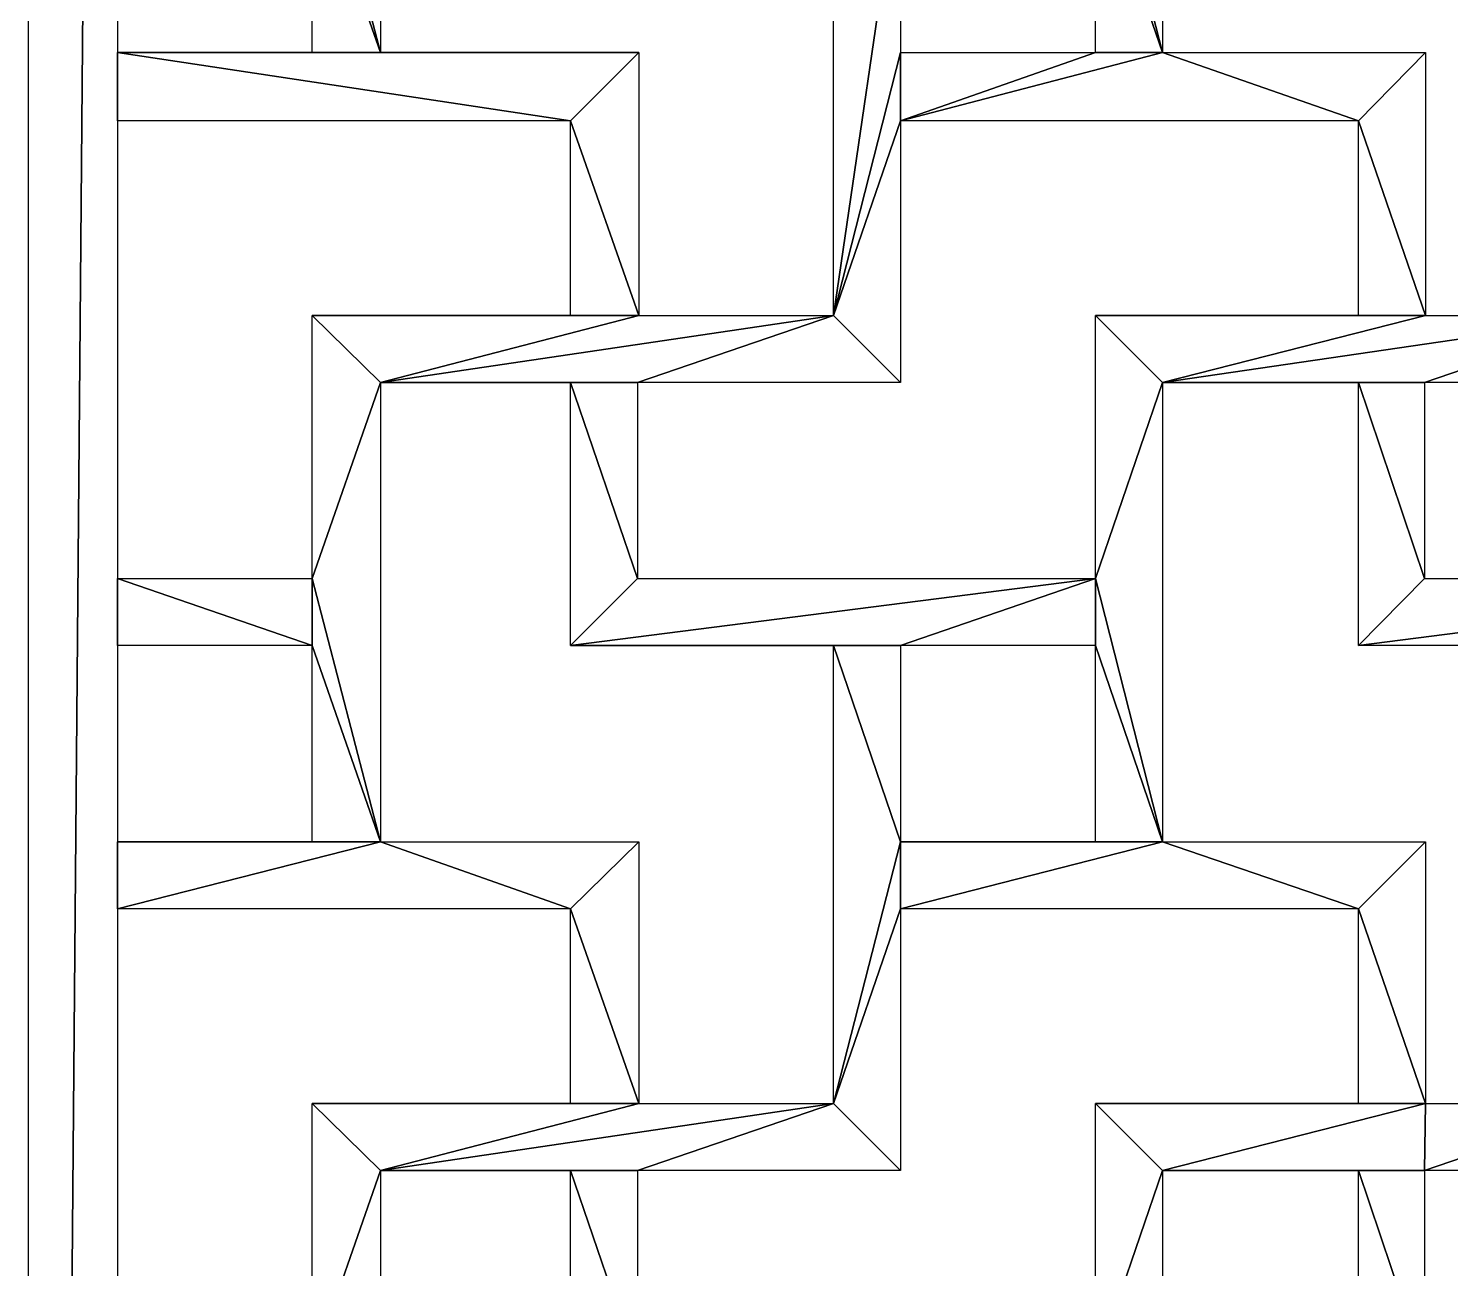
# Model space of a CAD drawing. Header units: centimetres. Extents: x -27.5 to -18.9, y -9.4 to 9.5.
# Drawn here: x -27.497 to -24.97, y -0.213 to 1.99 of the extents above; entities that cross this region are included whole.
import ezdxf

# ---------------------------------------------------------------- set-up
doc = ezdxf.new("R2010")
doc.units = ezdxf.units.CM
doc.header["$MEASUREMENT"] = 0
doc.layers.add('layer 1', color=7, linetype='Continuous')

msp = doc.modelspace()

# ---------------------------------------------------------------- linework, layer by layer
at = {"layer": 'layer 1', "color": 250}
for points in [[(-27.49687, 9.47963), (-27.49687, 9.47963), (-27.49687, -9.3973), (-27.49687, -9.3973), (-27.49687, -9.3973), (-27.49687, -9.3973), (-27.33892, 9.3217), (-27.33892, 9.3217), (-27.33892, 9.3217), (-27.33892, 9.3217), (-27.49687, 9.47963), (-27.49687, 9.47963)], [(-27.49687, 9.47963), (-27.49687, 9.47963), (-27.49687, -9.3973), (-27.49687, -9.3973), (-27.49687, -9.3973), (-27.49687, -9.3973), (-27.33892, 9.3217), (-27.33892, 9.3217), (-27.33892, 9.3217), (-27.33892, 9.3217), (-27.49687, 9.47963), (-27.49687, 9.47963)], [(-27.33892, 9.3217), (-27.33892, 9.3217), (-27.49687, -9.3973), (-27.49687, -9.3973), (-27.49687, -9.3973), (-27.49687, -9.3973), (-27.33892, -9.23937), (-27.33892, -9.23937), (-27.33892, -9.23937), (-27.33892, -9.23937), (-27.33892, 9.3217), (-27.33892, 9.3217)], [(-27.33892, 9.3217), (-27.33892, 9.3217), (-27.49687, -9.3973), (-27.49687, -9.3973), (-27.49687, -9.3973), (-27.49687, -9.3973), (-27.33892, -9.23937), (-27.33892, -9.23937), (-27.33892, -9.23937), (-27.33892, -9.23937), (-27.33892, 9.3217), (-27.33892, 9.3217)], [(-26.87142, 2.76042), (-26.87142, 2.76042), (-26.99262, 2.41215), (-26.99262, 2.41215), (-26.99262, 2.41215), (-26.99262, 2.41215), (-26.87142, 1.94704), (-26.87142, 1.94704), (-26.87142, 1.94704), (-26.87142, 1.94704), (-26.87142, 2.76042), (-26.87142, 2.76042)], [(-26.87142, 2.76042), (-26.87142, 2.76042), (-26.99262, 2.41215), (-26.99262, 2.41215), (-26.99262, 2.41215), (-26.99262, 2.41215), (-26.87142, 1.94704), (-26.87142, 1.94704), (-26.87142, 1.94704), (-26.87142, 1.94704), (-26.87142, 2.76042), (-26.87142, 2.76042)], [(-25.48201, 2.76042), (-25.48201, 2.76042), (-25.60105, 2.41215), (-25.60105, 2.41215), (-25.60105, 2.41215), (-25.60105, 2.41215), (-25.48201, 1.94704), (-25.48201, 1.94704), (-25.48201, 1.94704), (-25.48201, 1.94704), (-25.48201, 2.76042), (-25.48201, 2.76042)], [(-25.48201, 2.76042), (-25.48201, 2.76042), (-25.60105, 2.41215), (-25.60105, 2.41215), (-25.60105, 2.41215), (-25.60105, 2.41215), (-25.48201, 1.94704), (-25.48201, 1.94704), (-25.48201, 1.94704), (-25.48201, 1.94704), (-25.48201, 2.76042), (-25.48201, 2.76042)], [(-26.99262, 2.41215), (-26.99262, 2.41215), (-26.99262, 2.29315), (-26.99262, 2.29315), (-26.99262, 2.29315), (-26.99262, 2.29315), (-26.87142, 1.94704), (-26.87142, 1.94704), (-26.87142, 1.94704), (-26.87142, 1.94704), (-26.99262, 2.41215), (-26.99262, 2.41215)], [(-26.99262, 2.41215), (-26.99262, 2.41215), (-26.99262, 2.29315), (-26.99262, 2.29315), (-26.99262, 2.29315), (-26.99262, 2.29315), (-26.87142, 1.94704), (-26.87142, 1.94704), (-26.87142, 1.94704), (-26.87142, 1.94704), (-26.99262, 2.41215), (-26.99262, 2.41215)], [(-25.60105, 2.41215), (-25.60105, 2.41215), (-25.60105, 2.29315), (-25.60105, 2.29315), (-25.60105, 2.29315), (-25.60105, 2.29315), (-25.48201, 1.94704), (-25.48201, 1.94704), (-25.48201, 1.94704), (-25.48201, 1.94704), (-25.60105, 2.41215), (-25.60105, 2.41215)], [(-25.60105, 2.41215), (-25.60105, 2.41215), (-25.60105, 2.29315), (-25.60105, 2.29315), (-25.60105, 2.29315), (-25.60105, 2.29315), (-25.48201, 1.94704), (-25.48201, 1.94704), (-25.48201, 1.94704), (-25.48201, 1.94704), (-25.60105, 2.41215), (-25.60105, 2.41215)], [(-26.99262, 2.29315), (-26.99262, 2.29315), (-26.99262, 1.94704), (-26.99262, 1.94704), (-26.99262, 1.94704), (-26.99262, 1.94704), (-26.87142, 1.94704), (-26.87142, 1.94704), (-26.87142, 1.94704), (-26.87142, 1.94704), (-26.99262, 2.29315), (-26.99262, 2.29315)], [(-26.99262, 2.29315), (-26.99262, 2.29315), (-26.99262, 1.94704), (-26.99262, 1.94704), (-26.99262, 1.94704), (-26.99262, 1.94704), (-26.87142, 1.94704), (-26.87142, 1.94704), (-26.87142, 1.94704), (-26.87142, 1.94704), (-26.99262, 2.29315), (-26.99262, 2.29315)], [(-25.9473, 2.29315), (-25.9473, 2.29315), (-26.06635, 1.47974), (-26.06635, 1.47974), (-26.06635, 1.47974), (-26.06635, 1.47974), (-25.9473, 1.94704), (-25.9473, 1.94704), (-25.9473, 1.94704), (-25.9473, 1.94704), (-25.9473, 2.29315), (-25.9473, 2.29315)], [(-25.9473, 2.29315), (-25.9473, 2.29315), (-26.06635, 1.47974), (-26.06635, 1.47974), (-26.06635, 1.47974), (-26.06635, 1.47974), (-25.9473, 1.94704), (-25.9473, 1.94704), (-25.9473, 1.94704), (-25.9473, 1.94704), (-25.9473, 2.29315), (-25.9473, 2.29315)], [(-26.06635, 2.29315), (-26.06635, 2.29315), (-26.06635, 1.47974), (-26.06635, 1.47974), (-26.06635, 1.47974), (-26.06635, 1.47974), (-25.9473, 2.29315), (-25.9473, 2.29315), (-25.9473, 2.29315), (-25.9473, 2.29315), (-26.06635, 2.29315), (-26.06635, 2.29315)], [(-26.06635, 2.29315), (-26.06635, 2.29315), (-26.06635, 1.47974), (-26.06635, 1.47974), (-26.06635, 1.47974), (-26.06635, 1.47974), (-25.9473, 2.29315), (-25.9473, 2.29315), (-25.9473, 2.29315), (-25.9473, 2.29315), (-26.06635, 2.29315), (-26.06635, 2.29315)], [(-25.60105, 2.29315), (-25.60105, 2.29315), (-25.60105, 1.94704), (-25.60105, 1.94704), (-25.60105, 1.94704), (-25.60105, 1.94704), (-25.48201, 1.94704), (-25.48201, 1.94704), (-25.48201, 1.94704), (-25.48201, 1.94704), (-25.60105, 2.29315), (-25.60105, 2.29315)], [(-25.60105, 2.29315), (-25.60105, 2.29315), (-25.60105, 1.94704), (-25.60105, 1.94704), (-25.60105, 1.94704), (-25.60105, 1.94704), (-25.48201, 1.94704), (-25.48201, 1.94704), (-25.48201, 1.94704), (-25.48201, 1.94704), (-25.60105, 2.29315), (-25.60105, 2.29315)], [(-27.33892, 1.94704), (-27.33892, 1.94704), (-26.5338, 1.82589), (-26.5338, 1.82589), (-26.5338, 1.82589), (-26.5338, 1.82589), (-26.41264, 1.94704), (-26.41264, 1.94704), (-26.41264, 1.94704), (-26.41264, 1.94704), (-27.33892, 1.94704), (-27.33892, 1.94704)], [(-27.33892, 1.94704), (-27.33892, 1.94704), (-26.5338, 1.82589), (-26.5338, 1.82589), (-26.5338, 1.82589), (-26.5338, 1.82589), (-26.41264, 1.94704), (-26.41264, 1.94704), (-26.41264, 1.94704), (-26.41264, 1.94704), (-27.33892, 1.94704), (-27.33892, 1.94704)], [(-27.33892, 1.94704), (-27.33892, 1.94704), (-27.33892, 1.82589), (-27.33892, 1.82589), (-27.33892, 1.82589), (-27.33892, 1.82589), (-26.5338, 1.82589), (-26.5338, 1.82589), (-26.5338, 1.82589), (-26.5338, 1.82589), (-27.33892, 1.94704), (-27.33892, 1.94704)], [(-27.33892, 1.94704), (-27.33892, 1.94704), (-27.33892, 1.82589), (-27.33892, 1.82589), (-27.33892, 1.82589), (-27.33892, 1.82589), (-26.5338, 1.82589), (-26.5338, 1.82589), (-26.5338, 1.82589), (-26.5338, 1.82589), (-27.33892, 1.94704), (-27.33892, 1.94704)], [(-26.87142, 1.94704), (-26.87142, 1.94704), (-27.33892, 1.94704), (-27.33892, 1.94704), (-27.33892, 1.94704), (-27.33892, 1.94704), (-26.41264, 1.94704), (-26.41264, 1.94704), (-26.41264, 1.94704), (-26.41264, 1.94704), (-26.87142, 1.94704), (-26.87142, 1.94704)], [(-26.87142, 1.94704), (-26.87142, 1.94704), (-27.33892, 1.94704), (-27.33892, 1.94704), (-27.33892, 1.94704), (-27.33892, 1.94704), (-26.41264, 1.94704), (-26.41264, 1.94704), (-26.41264, 1.94704), (-26.41264, 1.94704), (-26.87142, 1.94704), (-26.87142, 1.94704)], [(-26.99262, 1.94704), (-26.99262, 1.94704), (-27.33892, 1.94704), (-27.33892, 1.94704), (-27.33892, 1.94704), (-27.33892, 1.94704), (-26.87142, 1.94704), (-26.87142, 1.94704), (-26.87142, 1.94704), (-26.87142, 1.94704), (-26.99262, 1.94704), (-26.99262, 1.94704)], [(-26.99262, 1.94704), (-26.99262, 1.94704), (-27.33892, 1.94704), (-27.33892, 1.94704), (-27.33892, 1.94704), (-27.33892, 1.94704), (-26.87142, 1.94704), (-26.87142, 1.94704), (-26.87142, 1.94704), (-26.87142, 1.94704), (-26.99262, 1.94704), (-26.99262, 1.94704)], [(-26.41264, 1.94704), (-26.41264, 1.94704), (-26.5338, 1.82589), (-26.5338, 1.82589), (-26.5338, 1.82589), (-26.5338, 1.82589), (-26.41264, 1.47974), (-26.41264, 1.47974), (-26.41264, 1.47974), (-26.41264, 1.47974), (-26.41264, 1.94704), (-26.41264, 1.94704)], [(-26.41264, 1.94704), (-26.41264, 1.94704), (-26.5338, 1.82589), (-26.5338, 1.82589), (-26.5338, 1.82589), (-26.5338, 1.82589), (-26.41264, 1.47974), (-26.41264, 1.47974), (-26.41264, 1.47974), (-26.41264, 1.47974), (-26.41264, 1.94704), (-26.41264, 1.94704)], [(-25.9473, 1.94704), (-25.9473, 1.94704), (-26.06635, 1.47974), (-26.06635, 1.47974), (-26.06635, 1.47974), (-26.06635, 1.47974), (-25.9473, 1.82589), (-25.9473, 1.82589), (-25.9473, 1.82589), (-25.9473, 1.82589), (-25.9473, 1.94704), (-25.9473, 1.94704)], [(-25.9473, 1.94704), (-25.9473, 1.94704), (-26.06635, 1.47974), (-26.06635, 1.47974), (-26.06635, 1.47974), (-26.06635, 1.47974), (-25.9473, 1.82589), (-25.9473, 1.82589), (-25.9473, 1.82589), (-25.9473, 1.82589), (-25.9473, 1.94704), (-25.9473, 1.94704)], [(-25.48201, 1.94704), (-25.48201, 1.94704), (-25.9473, 1.82589), (-25.9473, 1.82589), (-25.9473, 1.82589), (-25.9473, 1.82589), (-25.1336, 1.82589), (-25.1336, 1.82589), (-25.1336, 1.82589), (-25.1336, 1.82589), (-25.48201, 1.94704), (-25.48201, 1.94704)], [(-25.48201, 1.94704), (-25.48201, 1.94704), (-25.9473, 1.82589), (-25.9473, 1.82589), (-25.9473, 1.82589), (-25.9473, 1.82589), (-25.1336, 1.82589), (-25.1336, 1.82589), (-25.1336, 1.82589), (-25.1336, 1.82589), (-25.48201, 1.94704), (-25.48201, 1.94704)], [(-25.60105, 1.94704), (-25.60105, 1.94704), (-25.9473, 1.82589), (-25.9473, 1.82589), (-25.9473, 1.82589), (-25.9473, 1.82589), (-25.48201, 1.94704), (-25.48201, 1.94704), (-25.48201, 1.94704), (-25.48201, 1.94704), (-25.60105, 1.94704), (-25.60105, 1.94704)], [(-25.60105, 1.94704), (-25.60105, 1.94704), (-25.9473, 1.82589), (-25.9473, 1.82589), (-25.9473, 1.82589), (-25.9473, 1.82589), (-25.48201, 1.94704), (-25.48201, 1.94704), (-25.48201, 1.94704), (-25.48201, 1.94704), (-25.60105, 1.94704), (-25.60105, 1.94704)], [(-25.9473, 1.94704), (-25.9473, 1.94704), (-25.9473, 1.82589), (-25.9473, 1.82589), (-25.9473, 1.82589), (-25.9473, 1.82589), (-25.60105, 1.94704), (-25.60105, 1.94704), (-25.60105, 1.94704), (-25.60105, 1.94704), (-25.9473, 1.94704), (-25.9473, 1.94704)], [(-25.9473, 1.94704), (-25.9473, 1.94704), (-25.9473, 1.82589), (-25.9473, 1.82589), (-25.9473, 1.82589), (-25.9473, 1.82589), (-25.60105, 1.94704), (-25.60105, 1.94704), (-25.60105, 1.94704), (-25.60105, 1.94704), (-25.9473, 1.94704), (-25.9473, 1.94704)], [(-25.48201, 1.94704), (-25.48201, 1.94704), (-25.1336, 1.82589), (-25.1336, 1.82589), (-25.1336, 1.82589), (-25.1336, 1.82589), (-25.01455, 1.94704), (-25.01455, 1.94704), (-25.01455, 1.94704), (-25.01455, 1.94704), (-25.48201, 1.94704), (-25.48201, 1.94704)], [(-25.48201, 1.94704), (-25.48201, 1.94704), (-25.1336, 1.82589), (-25.1336, 1.82589), (-25.1336, 1.82589), (-25.1336, 1.82589), (-25.01455, 1.94704), (-25.01455, 1.94704), (-25.01455, 1.94704), (-25.01455, 1.94704), (-25.48201, 1.94704), (-25.48201, 1.94704)], [(-25.01455, 1.94704), (-25.01455, 1.94704), (-25.1336, 1.82589), (-25.1336, 1.82589), (-25.1336, 1.82589), (-25.1336, 1.82589), (-25.01455, 1.47974), (-25.01455, 1.47974), (-25.01455, 1.47974), (-25.01455, 1.47974), (-25.01455, 1.94704), (-25.01455, 1.94704)], [(-25.01455, 1.94704), (-25.01455, 1.94704), (-25.1336, 1.82589), (-25.1336, 1.82589), (-25.1336, 1.82589), (-25.1336, 1.82589), (-25.01455, 1.47974), (-25.01455, 1.47974), (-25.01455, 1.47974), (-25.01455, 1.47974), (-25.01455, 1.94704), (-25.01455, 1.94704)], [(-26.5338, 1.82589), (-26.5338, 1.82589), (-26.5338, 1.47974), (-26.5338, 1.47974), (-26.5338, 1.47974), (-26.5338, 1.47974), (-26.41264, 1.47974), (-26.41264, 1.47974), (-26.41264, 1.47974), (-26.41264, 1.47974), (-26.5338, 1.82589), (-26.5338, 1.82589)], [(-26.5338, 1.82589), (-26.5338, 1.82589), (-26.5338, 1.47974), (-26.5338, 1.47974), (-26.5338, 1.47974), (-26.5338, 1.47974), (-26.41264, 1.47974), (-26.41264, 1.47974), (-26.41264, 1.47974), (-26.41264, 1.47974), (-26.5338, 1.82589), (-26.5338, 1.82589)], [(-25.9473, 1.82589), (-25.9473, 1.82589), (-26.06635, 1.47974), (-26.06635, 1.47974), (-26.06635, 1.47974), (-26.06635, 1.47974), (-25.9473, 1.36079), (-25.9473, 1.36079), (-25.9473, 1.36079), (-25.9473, 1.36079), (-25.9473, 1.82589), (-25.9473, 1.82589)], [(-25.9473, 1.82589), (-25.9473, 1.82589), (-26.06635, 1.47974), (-26.06635, 1.47974), (-26.06635, 1.47974), (-26.06635, 1.47974), (-25.9473, 1.36079), (-25.9473, 1.36079), (-25.9473, 1.36079), (-25.9473, 1.36079), (-25.9473, 1.82589), (-25.9473, 1.82589)], [(-25.1336, 1.82589), (-25.1336, 1.82589), (-25.1336, 1.47974), (-25.1336, 1.47974), (-25.1336, 1.47974), (-25.1336, 1.47974), (-25.01455, 1.47974), (-25.01455, 1.47974), (-25.01455, 1.47974), (-25.01455, 1.47974), (-25.1336, 1.82589), (-25.1336, 1.82589)], [(-25.1336, 1.82589), (-25.1336, 1.82589), (-25.1336, 1.47974), (-25.1336, 1.47974), (-25.1336, 1.47974), (-25.1336, 1.47974), (-25.01455, 1.47974), (-25.01455, 1.47974), (-25.01455, 1.47974), (-25.01455, 1.47974), (-25.1336, 1.82589), (-25.1336, 1.82589)], [(-26.99262, 1.47974), (-26.99262, 1.47974), (-26.87142, 1.36079), (-26.87142, 1.36079), (-26.87142, 1.36079), (-26.87142, 1.36079), (-26.41264, 1.47974), (-26.41264, 1.47974), (-26.41264, 1.47974), (-26.41264, 1.47974), (-26.99262, 1.47974), (-26.99262, 1.47974)], [(-26.99262, 1.47974), (-26.99262, 1.47974), (-26.87142, 1.36079), (-26.87142, 1.36079), (-26.87142, 1.36079), (-26.87142, 1.36079), (-26.41264, 1.47974), (-26.41264, 1.47974), (-26.41264, 1.47974), (-26.41264, 1.47974), (-26.99262, 1.47974), (-26.99262, 1.47974)], [(-26.99262, 1.47974), (-26.99262, 1.47974), (-26.99262, 1.01248), (-26.99262, 1.01248), (-26.99262, 1.01248), (-26.99262, 1.01248), (-26.87142, 1.36079), (-26.87142, 1.36079), (-26.87142, 1.36079), (-26.87142, 1.36079), (-26.99262, 1.47974), (-26.99262, 1.47974)], [(-26.99262, 1.47974), (-26.99262, 1.47974), (-26.99262, 1.01248), (-26.99262, 1.01248), (-26.99262, 1.01248), (-26.99262, 1.01248), (-26.87142, 1.36079), (-26.87142, 1.36079), (-26.87142, 1.36079), (-26.87142, 1.36079), (-26.99262, 1.47974), (-26.99262, 1.47974)], [(-26.41264, 1.47974), (-26.41264, 1.47974), (-26.5338, 1.47974), (-26.5338, 1.47974), (-26.5338, 1.47974), (-26.5338, 1.47974), (-26.99262, 1.47974), (-26.99262, 1.47974), (-26.99262, 1.47974), (-26.99262, 1.47974), (-26.41264, 1.47974), (-26.41264, 1.47974)], [(-26.41264, 1.47974), (-26.41264, 1.47974), (-26.5338, 1.47974), (-26.5338, 1.47974), (-26.5338, 1.47974), (-26.5338, 1.47974), (-26.99262, 1.47974), (-26.99262, 1.47974), (-26.99262, 1.47974), (-26.99262, 1.47974), (-26.41264, 1.47974), (-26.41264, 1.47974)], [(-26.06635, 1.47974), (-26.06635, 1.47974), (-26.87142, 1.36079), (-26.87142, 1.36079), (-26.87142, 1.36079), (-26.87142, 1.36079), (-26.4148, 1.36079), (-26.4148, 1.36079), (-26.4148, 1.36079), (-26.4148, 1.36079), (-26.06635, 1.47974), (-26.06635, 1.47974)], [(-26.06635, 1.47974), (-26.06635, 1.47974), (-26.87142, 1.36079), (-26.87142, 1.36079), (-26.87142, 1.36079), (-26.87142, 1.36079), (-26.4148, 1.36079), (-26.4148, 1.36079), (-26.4148, 1.36079), (-26.4148, 1.36079), (-26.06635, 1.47974), (-26.06635, 1.47974)], [(-26.41264, 1.47974), (-26.41264, 1.47974), (-26.87142, 1.36079), (-26.87142, 1.36079), (-26.87142, 1.36079), (-26.87142, 1.36079), (-26.06635, 1.47974), (-26.06635, 1.47974), (-26.06635, 1.47974), (-26.06635, 1.47974), (-26.41264, 1.47974), (-26.41264, 1.47974)], [(-26.41264, 1.47974), (-26.41264, 1.47974), (-26.87142, 1.36079), (-26.87142, 1.36079), (-26.87142, 1.36079), (-26.87142, 1.36079), (-26.06635, 1.47974), (-26.06635, 1.47974), (-26.06635, 1.47974), (-26.06635, 1.47974), (-26.41264, 1.47974), (-26.41264, 1.47974)], [(-26.06635, 1.47974), (-26.06635, 1.47974), (-26.4148, 1.36079), (-26.4148, 1.36079), (-26.4148, 1.36079), (-26.4148, 1.36079), (-25.9473, 1.36079), (-25.9473, 1.36079), (-25.9473, 1.36079), (-25.9473, 1.36079), (-26.06635, 1.47974), (-26.06635, 1.47974)], [(-26.06635, 1.47974), (-26.06635, 1.47974), (-26.4148, 1.36079), (-26.4148, 1.36079), (-26.4148, 1.36079), (-26.4148, 1.36079), (-25.9473, 1.36079), (-25.9473, 1.36079), (-25.9473, 1.36079), (-25.9473, 1.36079), (-26.06635, 1.47974), (-26.06635, 1.47974)], [(-25.60105, 1.47974), (-25.60105, 1.47974), (-25.48201, 1.36079), (-25.48201, 1.36079), (-25.48201, 1.36079), (-25.48201, 1.36079), (-25.01455, 1.47974), (-25.01455, 1.47974), (-25.01455, 1.47974), (-25.01455, 1.47974), (-25.60105, 1.47974), (-25.60105, 1.47974)], [(-25.60105, 1.47974), (-25.60105, 1.47974), (-25.48201, 1.36079), (-25.48201, 1.36079), (-25.48201, 1.36079), (-25.48201, 1.36079), (-25.01455, 1.47974), (-25.01455, 1.47974), (-25.01455, 1.47974), (-25.01455, 1.47974), (-25.60105, 1.47974), (-25.60105, 1.47974)], [(-25.60105, 1.47974), (-25.60105, 1.47974), (-25.60105, 1.01248), (-25.60105, 1.01248), (-25.60105, 1.01248), (-25.60105, 1.01248), (-25.48201, 1.36079), (-25.48201, 1.36079), (-25.48201, 1.36079), (-25.48201, 1.36079), (-25.60105, 1.47974), (-25.60105, 1.47974)], [(-25.60105, 1.47974), (-25.60105, 1.47974), (-25.60105, 1.01248), (-25.60105, 1.01248), (-25.60105, 1.01248), (-25.60105, 1.01248), (-25.48201, 1.36079), (-25.48201, 1.36079), (-25.48201, 1.36079), (-25.48201, 1.36079), (-25.60105, 1.47974), (-25.60105, 1.47974)], [(-25.1336, 1.47974), (-25.1336, 1.47974), (-25.60105, 1.47974), (-25.60105, 1.47974), (-25.60105, 1.47974), (-25.60105, 1.47974), (-25.01455, 1.47974), (-25.01455, 1.47974), (-25.01455, 1.47974), (-25.01455, 1.47974), (-25.1336, 1.47974), (-25.1336, 1.47974)], [(-25.1336, 1.47974), (-25.1336, 1.47974), (-25.60105, 1.47974), (-25.60105, 1.47974), (-25.60105, 1.47974), (-25.60105, 1.47974), (-25.01455, 1.47974), (-25.01455, 1.47974), (-25.01455, 1.47974), (-25.01455, 1.47974), (-25.1336, 1.47974), (-25.1336, 1.47974)], [(-24.6683, 1.47974), (-24.6683, 1.47974), (-25.48201, 1.36079), (-25.48201, 1.36079), (-25.48201, 1.36079), (-25.48201, 1.36079), (-25.01671, 1.36079), (-25.01671, 1.36079), (-25.01671, 1.36079), (-25.01671, 1.36079), (-24.6683, 1.47974), (-24.6683, 1.47974)], [(-24.6683, 1.47974), (-24.6683, 1.47974), (-25.48201, 1.36079), (-25.48201, 1.36079), (-25.48201, 1.36079), (-25.48201, 1.36079), (-25.01671, 1.36079), (-25.01671, 1.36079), (-25.01671, 1.36079), (-25.01671, 1.36079), (-24.6683, 1.47974), (-24.6683, 1.47974)], [(-25.48201, 1.36079), (-25.48201, 1.36079), (-24.6683, 1.47974), (-24.6683, 1.47974), (-24.6683, 1.47974), (-24.6683, 1.47974), (-25.01455, 1.47974), (-25.01455, 1.47974), (-25.01455, 1.47974), (-25.01455, 1.47974), (-25.48201, 1.36079), (-25.48201, 1.36079)], [(-25.48201, 1.36079), (-25.48201, 1.36079), (-24.6683, 1.47974), (-24.6683, 1.47974), (-24.6683, 1.47974), (-24.6683, 1.47974), (-25.01455, 1.47974), (-25.01455, 1.47974), (-25.01455, 1.47974), (-25.01455, 1.47974), (-25.48201, 1.36079), (-25.48201, 1.36079)], [(-24.6683, 1.47974), (-24.6683, 1.47974), (-25.01671, 1.36079), (-25.01671, 1.36079), (-25.01671, 1.36079), (-25.01671, 1.36079), (-24.54926, 1.36079), (-24.54926, 1.36079), (-24.54926, 1.36079), (-24.54926, 1.36079), (-24.6683, 1.47974), (-24.6683, 1.47974)], [(-24.6683, 1.47974), (-24.6683, 1.47974), (-25.01671, 1.36079), (-25.01671, 1.36079), (-25.01671, 1.36079), (-25.01671, 1.36079), (-24.54926, 1.36079), (-24.54926, 1.36079), (-24.54926, 1.36079), (-24.54926, 1.36079), (-24.6683, 1.47974), (-24.6683, 1.47974)], [(-26.87142, 1.36079), (-26.87142, 1.36079), (-26.99262, 1.01248), (-26.99262, 1.01248), (-26.99262, 1.01248), (-26.99262, 1.01248), (-26.87142, 0.54522), (-26.87142, 0.54522), (-26.87142, 0.54522), (-26.87142, 0.54522), (-26.87142, 1.36079), (-26.87142, 1.36079)], [(-26.87142, 1.36079), (-26.87142, 1.36079), (-26.99262, 1.01248), (-26.99262, 1.01248), (-26.99262, 1.01248), (-26.99262, 1.01248), (-26.87142, 0.54522), (-26.87142, 0.54522), (-26.87142, 0.54522), (-26.87142, 0.54522), (-26.87142, 1.36079), (-26.87142, 1.36079)], [(-26.4148, 1.36079), (-26.4148, 1.36079), (-26.87142, 1.36079), (-26.87142, 1.36079), (-26.87142, 1.36079), (-26.87142, 1.36079), (-26.5338, 1.36079), (-26.5338, 1.36079), (-26.5338, 1.36079), (-26.5338, 1.36079), (-26.4148, 1.36079), (-26.4148, 1.36079)], [(-26.4148, 1.36079), (-26.4148, 1.36079), (-26.87142, 1.36079), (-26.87142, 1.36079), (-26.87142, 1.36079), (-26.87142, 1.36079), (-26.5338, 1.36079), (-26.5338, 1.36079), (-26.5338, 1.36079), (-26.5338, 1.36079), (-26.4148, 1.36079), (-26.4148, 1.36079)], [(-26.5338, 1.36079), (-26.5338, 1.36079), (-26.5338, 0.89353), (-26.5338, 0.89353), (-26.5338, 0.89353), (-26.5338, 0.89353), (-26.4148, 1.01248), (-26.4148, 1.01248), (-26.4148, 1.01248), (-26.4148, 1.01248), (-26.5338, 1.36079), (-26.5338, 1.36079)], [(-26.5338, 1.36079), (-26.5338, 1.36079), (-26.5338, 0.89353), (-26.5338, 0.89353), (-26.5338, 0.89353), (-26.5338, 0.89353), (-26.4148, 1.01248), (-26.4148, 1.01248), (-26.4148, 1.01248), (-26.4148, 1.01248), (-26.5338, 1.36079), (-26.5338, 1.36079)], [(-26.4148, 1.36079), (-26.4148, 1.36079), (-26.5338, 1.36079), (-26.5338, 1.36079), (-26.5338, 1.36079), (-26.5338, 1.36079), (-26.4148, 1.01248), (-26.4148, 1.01248), (-26.4148, 1.01248), (-26.4148, 1.01248), (-26.4148, 1.36079), (-26.4148, 1.36079)], [(-26.4148, 1.36079), (-26.4148, 1.36079), (-26.5338, 1.36079), (-26.5338, 1.36079), (-26.5338, 1.36079), (-26.5338, 1.36079), (-26.4148, 1.01248), (-26.4148, 1.01248), (-26.4148, 1.01248), (-26.4148, 1.01248), (-26.4148, 1.36079), (-26.4148, 1.36079)], [(-25.48201, 1.36079), (-25.48201, 1.36079), (-25.60105, 1.01248), (-25.60105, 1.01248), (-25.60105, 1.01248), (-25.60105, 1.01248), (-25.48201, 0.54522), (-25.48201, 0.54522), (-25.48201, 0.54522), (-25.48201, 0.54522), (-25.48201, 1.36079), (-25.48201, 1.36079)], [(-25.48201, 1.36079), (-25.48201, 1.36079), (-25.60105, 1.01248), (-25.60105, 1.01248), (-25.60105, 1.01248), (-25.60105, 1.01248), (-25.48201, 0.54522), (-25.48201, 0.54522), (-25.48201, 0.54522), (-25.48201, 0.54522), (-25.48201, 1.36079), (-25.48201, 1.36079)], [(-25.01671, 1.36079), (-25.01671, 1.36079), (-25.48201, 1.36079), (-25.48201, 1.36079), (-25.48201, 1.36079), (-25.48201, 1.36079), (-25.1336, 1.36079), (-25.1336, 1.36079), (-25.1336, 1.36079), (-25.1336, 1.36079), (-25.01671, 1.36079), (-25.01671, 1.36079)], [(-25.01671, 1.36079), (-25.01671, 1.36079), (-25.48201, 1.36079), (-25.48201, 1.36079), (-25.48201, 1.36079), (-25.48201, 1.36079), (-25.1336, 1.36079), (-25.1336, 1.36079), (-25.1336, 1.36079), (-25.1336, 1.36079), (-25.01671, 1.36079), (-25.01671, 1.36079)], [(-25.1336, 1.36079), (-25.1336, 1.36079), (-25.1336, 0.89353), (-25.1336, 0.89353), (-25.1336, 0.89353), (-25.1336, 0.89353), (-25.01671, 1.01248), (-25.01671, 1.01248), (-25.01671, 1.01248), (-25.01671, 1.01248), (-25.1336, 1.36079), (-25.1336, 1.36079)], [(-25.1336, 1.36079), (-25.1336, 1.36079), (-25.1336, 0.89353), (-25.1336, 0.89353), (-25.1336, 0.89353), (-25.1336, 0.89353), (-25.01671, 1.01248), (-25.01671, 1.01248), (-25.01671, 1.01248), (-25.01671, 1.01248), (-25.1336, 1.36079), (-25.1336, 1.36079)], [(-25.01671, 1.36079), (-25.01671, 1.36079), (-25.1336, 1.36079), (-25.1336, 1.36079), (-25.1336, 1.36079), (-25.1336, 1.36079), (-25.01671, 1.01248), (-25.01671, 1.01248), (-25.01671, 1.01248), (-25.01671, 1.01248), (-25.01671, 1.36079), (-25.01671, 1.36079)], [(-25.01671, 1.36079), (-25.01671, 1.36079), (-25.1336, 1.36079), (-25.1336, 1.36079), (-25.1336, 1.36079), (-25.1336, 1.36079), (-25.01671, 1.01248), (-25.01671, 1.01248), (-25.01671, 1.01248), (-25.01671, 1.01248), (-25.01671, 1.36079), (-25.01671, 1.36079)], [(-27.33892, 1.01248), (-27.33892, 1.01248), (-27.33892, 0.89353), (-27.33892, 0.89353), (-27.33892, 0.89353), (-27.33892, 0.89353), (-26.99262, 0.89353), (-26.99262, 0.89353), (-26.99262, 0.89353), (-26.99262, 0.89353), (-27.33892, 1.01248), (-27.33892, 1.01248)], [(-27.33892, 1.01248), (-27.33892, 1.01248), (-27.33892, 0.89353), (-27.33892, 0.89353), (-27.33892, 0.89353), (-27.33892, 0.89353), (-26.99262, 0.89353), (-26.99262, 0.89353), (-26.99262, 0.89353), (-26.99262, 0.89353), (-27.33892, 1.01248), (-27.33892, 1.01248)], [(-26.99262, 1.01248), (-26.99262, 1.01248), (-27.33892, 1.01248), (-27.33892, 1.01248), (-27.33892, 1.01248), (-27.33892, 1.01248), (-26.99262, 0.89353), (-26.99262, 0.89353), (-26.99262, 0.89353), (-26.99262, 0.89353), (-26.99262, 1.01248), (-26.99262, 1.01248)], [(-26.99262, 1.01248), (-26.99262, 1.01248), (-27.33892, 1.01248), (-27.33892, 1.01248), (-27.33892, 1.01248), (-27.33892, 1.01248), (-26.99262, 0.89353), (-26.99262, 0.89353), (-26.99262, 0.89353), (-26.99262, 0.89353), (-26.99262, 1.01248), (-26.99262, 1.01248)], [(-26.99262, 1.01248), (-26.99262, 1.01248), (-26.99262, 0.89353), (-26.99262, 0.89353), (-26.99262, 0.89353), (-26.99262, 0.89353), (-26.87142, 0.54522), (-26.87142, 0.54522), (-26.87142, 0.54522), (-26.87142, 0.54522), (-26.99262, 1.01248), (-26.99262, 1.01248)], [(-26.99262, 1.01248), (-26.99262, 1.01248), (-26.99262, 0.89353), (-26.99262, 0.89353), (-26.99262, 0.89353), (-26.99262, 0.89353), (-26.87142, 0.54522), (-26.87142, 0.54522), (-26.87142, 0.54522), (-26.87142, 0.54522), (-26.99262, 1.01248), (-26.99262, 1.01248)], [(-25.60105, 1.01248), (-25.60105, 1.01248), (-26.5338, 0.89353), (-26.5338, 0.89353), (-26.5338, 0.89353), (-26.5338, 0.89353), (-25.9473, 0.89353), (-25.9473, 0.89353), (-25.9473, 0.89353), (-25.9473, 0.89353), (-25.60105, 1.01248), (-25.60105, 1.01248)], [(-25.60105, 1.01248), (-25.60105, 1.01248), (-26.5338, 0.89353), (-26.5338, 0.89353), (-26.5338, 0.89353), (-26.5338, 0.89353), (-25.9473, 0.89353), (-25.9473, 0.89353), (-25.9473, 0.89353), (-25.9473, 0.89353), (-25.60105, 1.01248), (-25.60105, 1.01248)], [(-26.4148, 1.01248), (-26.4148, 1.01248), (-26.5338, 0.89353), (-26.5338, 0.89353), (-26.5338, 0.89353), (-26.5338, 0.89353), (-25.60105, 1.01248), (-25.60105, 1.01248), (-25.60105, 1.01248), (-25.60105, 1.01248), (-26.4148, 1.01248), (-26.4148, 1.01248)], [(-26.4148, 1.01248), (-26.4148, 1.01248), (-26.5338, 0.89353), (-26.5338, 0.89353), (-26.5338, 0.89353), (-26.5338, 0.89353), (-25.60105, 1.01248), (-25.60105, 1.01248), (-25.60105, 1.01248), (-25.60105, 1.01248), (-26.4148, 1.01248), (-26.4148, 1.01248)], [(-25.60105, 1.01248), (-25.60105, 1.01248), (-25.9473, 0.89353), (-25.9473, 0.89353), (-25.9473, 0.89353), (-25.9473, 0.89353), (-25.60105, 0.89353), (-25.60105, 0.89353), (-25.60105, 0.89353), (-25.60105, 0.89353), (-25.60105, 1.01248), (-25.60105, 1.01248)], [(-25.60105, 1.01248), (-25.60105, 1.01248), (-25.9473, 0.89353), (-25.9473, 0.89353), (-25.9473, 0.89353), (-25.9473, 0.89353), (-25.60105, 0.89353), (-25.60105, 0.89353), (-25.60105, 0.89353), (-25.60105, 0.89353), (-25.60105, 1.01248), (-25.60105, 1.01248)], [(-25.60105, 1.01248), (-25.60105, 1.01248), (-25.60105, 0.89353), (-25.60105, 0.89353), (-25.60105, 0.89353), (-25.60105, 0.89353), (-25.48201, 0.54522), (-25.48201, 0.54522), (-25.48201, 0.54522), (-25.48201, 0.54522), (-25.60105, 1.01248), (-25.60105, 1.01248)], [(-25.60105, 1.01248), (-25.60105, 1.01248), (-25.60105, 0.89353), (-25.60105, 0.89353), (-25.60105, 0.89353), (-25.60105, 0.89353), (-25.48201, 0.54522), (-25.48201, 0.54522), (-25.48201, 0.54522), (-25.48201, 0.54522), (-25.60105, 1.01248), (-25.60105, 1.01248)], [(-24.20296, 1.01248), (-24.20296, 1.01248), (-25.1336, 0.89353), (-25.1336, 0.89353), (-25.1336, 0.89353), (-25.1336, 0.89353), (-24.6683, 0.89353), (-24.6683, 0.89353), (-24.6683, 0.89353), (-24.6683, 0.89353), (-24.20296, 1.01248), (-24.20296, 1.01248)], [(-24.20296, 1.01248), (-24.20296, 1.01248), (-25.1336, 0.89353), (-25.1336, 0.89353), (-25.1336, 0.89353), (-25.1336, 0.89353), (-24.6683, 0.89353), (-24.6683, 0.89353), (-24.6683, 0.89353), (-24.6683, 0.89353), (-24.20296, 1.01248), (-24.20296, 1.01248)], [(-25.01671, 1.01248), (-25.01671, 1.01248), (-25.1336, 0.89353), (-25.1336, 0.89353), (-25.1336, 0.89353), (-25.1336, 0.89353), (-24.20296, 1.01248), (-24.20296, 1.01248), (-24.20296, 1.01248), (-24.20296, 1.01248), (-25.01671, 1.01248), (-25.01671, 1.01248)], [(-25.01671, 1.01248), (-25.01671, 1.01248), (-25.1336, 0.89353), (-25.1336, 0.89353), (-25.1336, 0.89353), (-25.1336, 0.89353), (-24.20296, 1.01248), (-24.20296, 1.01248), (-24.20296, 1.01248), (-24.20296, 1.01248), (-25.01671, 1.01248), (-25.01671, 1.01248)], [(-26.99262, 0.89353), (-26.99262, 0.89353), (-26.99262, 0.54522), (-26.99262, 0.54522), (-26.99262, 0.54522), (-26.99262, 0.54522), (-26.87142, 0.54522), (-26.87142, 0.54522), (-26.87142, 0.54522), (-26.87142, 0.54522), (-26.99262, 0.89353), (-26.99262, 0.89353)], [(-26.99262, 0.89353), (-26.99262, 0.89353), (-26.99262, 0.54522), (-26.99262, 0.54522), (-26.99262, 0.54522), (-26.99262, 0.54522), (-26.87142, 0.54522), (-26.87142, 0.54522), (-26.87142, 0.54522), (-26.87142, 0.54522), (-26.99262, 0.89353), (-26.99262, 0.89353)], [(-25.9473, 0.89353), (-25.9473, 0.89353), (-26.5338, 0.89353), (-26.5338, 0.89353), (-26.5338, 0.89353), (-26.5338, 0.89353), (-26.06635, 0.89353), (-26.06635, 0.89353), (-26.06635, 0.89353), (-26.06635, 0.89353), (-25.9473, 0.89353), (-25.9473, 0.89353)], [(-25.9473, 0.89353), (-25.9473, 0.89353), (-26.5338, 0.89353), (-26.5338, 0.89353), (-26.5338, 0.89353), (-26.5338, 0.89353), (-26.06635, 0.89353), (-26.06635, 0.89353), (-26.06635, 0.89353), (-26.06635, 0.89353), (-25.9473, 0.89353), (-25.9473, 0.89353)], [(-26.06635, 0.89353), (-26.06635, 0.89353), (-26.06635, 0.08012), (-26.06635, 0.08012), (-26.06635, 0.08012), (-26.06635, 0.08012), (-25.9473, 0.54522), (-25.9473, 0.54522), (-25.9473, 0.54522), (-25.9473, 0.54522), (-26.06635, 0.89353), (-26.06635, 0.89353)], [(-26.06635, 0.89353), (-26.06635, 0.89353), (-26.06635, 0.08012), (-26.06635, 0.08012), (-26.06635, 0.08012), (-26.06635, 0.08012), (-25.9473, 0.54522), (-25.9473, 0.54522), (-25.9473, 0.54522), (-25.9473, 0.54522), (-26.06635, 0.89353), (-26.06635, 0.89353)], [(-25.9473, 0.89353), (-25.9473, 0.89353), (-26.06635, 0.89353), (-26.06635, 0.89353), (-26.06635, 0.89353), (-26.06635, 0.89353), (-25.9473, 0.54522), (-25.9473, 0.54522), (-25.9473, 0.54522), (-25.9473, 0.54522), (-25.9473, 0.89353), (-25.9473, 0.89353)], [(-25.9473, 0.89353), (-25.9473, 0.89353), (-26.06635, 0.89353), (-26.06635, 0.89353), (-26.06635, 0.89353), (-26.06635, 0.89353), (-25.9473, 0.54522), (-25.9473, 0.54522), (-25.9473, 0.54522), (-25.9473, 0.54522), (-25.9473, 0.89353), (-25.9473, 0.89353)], [(-25.60105, 0.89353), (-25.60105, 0.89353), (-25.60105, 0.54522), (-25.60105, 0.54522), (-25.60105, 0.54522), (-25.60105, 0.54522), (-25.48201, 0.54522), (-25.48201, 0.54522), (-25.48201, 0.54522), (-25.48201, 0.54522), (-25.60105, 0.89353), (-25.60105, 0.89353)], [(-25.60105, 0.89353), (-25.60105, 0.89353), (-25.60105, 0.54522), (-25.60105, 0.54522), (-25.60105, 0.54522), (-25.60105, 0.54522), (-25.48201, 0.54522), (-25.48201, 0.54522), (-25.48201, 0.54522), (-25.48201, 0.54522), (-25.60105, 0.89353), (-25.60105, 0.89353)], [(-26.87142, 0.54522), (-26.87142, 0.54522), (-27.33892, 0.42623), (-27.33892, 0.42623), (-27.33892, 0.42623), (-27.33892, 0.42623), (-26.5338, 0.42623), (-26.5338, 0.42623), (-26.5338, 0.42623), (-26.5338, 0.42623), (-26.87142, 0.54522), (-26.87142, 0.54522)], [(-26.87142, 0.54522), (-26.87142, 0.54522), (-27.33892, 0.42623), (-27.33892, 0.42623), (-27.33892, 0.42623), (-27.33892, 0.42623), (-26.5338, 0.42623), (-26.5338, 0.42623), (-26.5338, 0.42623), (-26.5338, 0.42623), (-26.87142, 0.54522), (-26.87142, 0.54522)], [(-27.33892, 0.54522), (-27.33892, 0.54522), (-27.33892, 0.42623), (-27.33892, 0.42623), (-27.33892, 0.42623), (-27.33892, 0.42623), (-26.87142, 0.54522), (-26.87142, 0.54522), (-26.87142, 0.54522), (-26.87142, 0.54522), (-27.33892, 0.54522), (-27.33892, 0.54522)], [(-27.33892, 0.54522), (-27.33892, 0.54522), (-27.33892, 0.42623), (-27.33892, 0.42623), (-27.33892, 0.42623), (-27.33892, 0.42623), (-26.87142, 0.54522), (-26.87142, 0.54522), (-26.87142, 0.54522), (-26.87142, 0.54522), (-27.33892, 0.54522), (-27.33892, 0.54522)], [(-26.99262, 0.54522), (-26.99262, 0.54522), (-27.33892, 0.54522), (-27.33892, 0.54522), (-27.33892, 0.54522), (-27.33892, 0.54522), (-26.87142, 0.54522), (-26.87142, 0.54522), (-26.87142, 0.54522), (-26.87142, 0.54522), (-26.99262, 0.54522), (-26.99262, 0.54522)], [(-26.99262, 0.54522), (-26.99262, 0.54522), (-27.33892, 0.54522), (-27.33892, 0.54522), (-27.33892, 0.54522), (-27.33892, 0.54522), (-26.87142, 0.54522), (-26.87142, 0.54522), (-26.87142, 0.54522), (-26.87142, 0.54522), (-26.99262, 0.54522), (-26.99262, 0.54522)], [(-26.87142, 0.54522), (-26.87142, 0.54522), (-26.5338, 0.42623), (-26.5338, 0.42623), (-26.5338, 0.42623), (-26.5338, 0.42623), (-26.41264, 0.54522), (-26.41264, 0.54522), (-26.41264, 0.54522), (-26.41264, 0.54522), (-26.87142, 0.54522), (-26.87142, 0.54522)], [(-26.87142, 0.54522), (-26.87142, 0.54522), (-26.5338, 0.42623), (-26.5338, 0.42623), (-26.5338, 0.42623), (-26.5338, 0.42623), (-26.41264, 0.54522), (-26.41264, 0.54522), (-26.41264, 0.54522), (-26.41264, 0.54522), (-26.87142, 0.54522), (-26.87142, 0.54522)], [(-26.41264, 0.54522), (-26.41264, 0.54522), (-26.5338, 0.42623), (-26.5338, 0.42623), (-26.5338, 0.42623), (-26.5338, 0.42623), (-26.41264, 0.08012), (-26.41264, 0.08012), (-26.41264, 0.08012), (-26.41264, 0.08012), (-26.41264, 0.54522), (-26.41264, 0.54522)], [(-26.41264, 0.54522), (-26.41264, 0.54522), (-26.5338, 0.42623), (-26.5338, 0.42623), (-26.5338, 0.42623), (-26.5338, 0.42623), (-26.41264, 0.08012), (-26.41264, 0.08012), (-26.41264, 0.08012), (-26.41264, 0.08012), (-26.41264, 0.54522), (-26.41264, 0.54522)], [(-25.9473, 0.54522), (-25.9473, 0.54522), (-26.06635, 0.08012), (-26.06635, 0.08012), (-26.06635, 0.08012), (-26.06635, 0.08012), (-25.9473, 0.42623), (-25.9473, 0.42623), (-25.9473, 0.42623), (-25.9473, 0.42623), (-25.9473, 0.54522), (-25.9473, 0.54522)], [(-25.9473, 0.54522), (-25.9473, 0.54522), (-26.06635, 0.08012), (-26.06635, 0.08012), (-26.06635, 0.08012), (-26.06635, 0.08012), (-25.9473, 0.42623), (-25.9473, 0.42623), (-25.9473, 0.42623), (-25.9473, 0.42623), (-25.9473, 0.54522), (-25.9473, 0.54522)], [(-25.48201, 0.54522), (-25.48201, 0.54522), (-25.9473, 0.42623), (-25.9473, 0.42623), (-25.9473, 0.42623), (-25.9473, 0.42623), (-25.1336, 0.42623), (-25.1336, 0.42623), (-25.1336, 0.42623), (-25.1336, 0.42623), (-25.48201, 0.54522), (-25.48201, 0.54522)], [(-25.48201, 0.54522), (-25.48201, 0.54522), (-25.9473, 0.42623), (-25.9473, 0.42623), (-25.9473, 0.42623), (-25.9473, 0.42623), (-25.1336, 0.42623), (-25.1336, 0.42623), (-25.1336, 0.42623), (-25.1336, 0.42623), (-25.48201, 0.54522), (-25.48201, 0.54522)], [(-25.9473, 0.54522), (-25.9473, 0.54522), (-25.9473, 0.42623), (-25.9473, 0.42623), (-25.9473, 0.42623), (-25.9473, 0.42623), (-25.48201, 0.54522), (-25.48201, 0.54522), (-25.48201, 0.54522), (-25.48201, 0.54522), (-25.9473, 0.54522), (-25.9473, 0.54522)], [(-25.9473, 0.54522), (-25.9473, 0.54522), (-25.9473, 0.42623), (-25.9473, 0.42623), (-25.9473, 0.42623), (-25.9473, 0.42623), (-25.48201, 0.54522), (-25.48201, 0.54522), (-25.48201, 0.54522), (-25.48201, 0.54522), (-25.9473, 0.54522), (-25.9473, 0.54522)], [(-25.60105, 0.54522), (-25.60105, 0.54522), (-25.9473, 0.54522), (-25.9473, 0.54522), (-25.9473, 0.54522), (-25.9473, 0.54522), (-25.48201, 0.54522), (-25.48201, 0.54522), (-25.48201, 0.54522), (-25.48201, 0.54522), (-25.60105, 0.54522), (-25.60105, 0.54522)], [(-25.60105, 0.54522), (-25.60105, 0.54522), (-25.9473, 0.54522), (-25.9473, 0.54522), (-25.9473, 0.54522), (-25.9473, 0.54522), (-25.48201, 0.54522), (-25.48201, 0.54522), (-25.48201, 0.54522), (-25.48201, 0.54522), (-25.60105, 0.54522), (-25.60105, 0.54522)], [(-25.48201, 0.54522), (-25.48201, 0.54522), (-25.1336, 0.42623), (-25.1336, 0.42623), (-25.1336, 0.42623), (-25.1336, 0.42623), (-25.01455, 0.54522), (-25.01455, 0.54522), (-25.01455, 0.54522), (-25.01455, 0.54522), (-25.48201, 0.54522), (-25.48201, 0.54522)], [(-25.48201, 0.54522), (-25.48201, 0.54522), (-25.1336, 0.42623), (-25.1336, 0.42623), (-25.1336, 0.42623), (-25.1336, 0.42623), (-25.01455, 0.54522), (-25.01455, 0.54522), (-25.01455, 0.54522), (-25.01455, 0.54522), (-25.48201, 0.54522), (-25.48201, 0.54522)], [(-25.01455, 0.54522), (-25.01455, 0.54522), (-25.1336, 0.42623), (-25.1336, 0.42623), (-25.1336, 0.42623), (-25.1336, 0.42623), (-25.01455, 0.08012), (-25.01455, 0.08012), (-25.01455, 0.08012), (-25.01455, 0.08012), (-25.01455, 0.54522), (-25.01455, 0.54522)], [(-25.01455, 0.54522), (-25.01455, 0.54522), (-25.1336, 0.42623), (-25.1336, 0.42623), (-25.1336, 0.42623), (-25.1336, 0.42623), (-25.01455, 0.08012), (-25.01455, 0.08012), (-25.01455, 0.08012), (-25.01455, 0.08012), (-25.01455, 0.54522), (-25.01455, 0.54522)], [(-26.5338, 0.42623), (-26.5338, 0.42623), (-26.5338, 0.08012), (-26.5338, 0.08012), (-26.5338, 0.08012), (-26.5338, 0.08012), (-26.41264, 0.08012), (-26.41264, 0.08012), (-26.41264, 0.08012), (-26.41264, 0.08012), (-26.5338, 0.42623), (-26.5338, 0.42623)], [(-26.5338, 0.42623), (-26.5338, 0.42623), (-26.5338, 0.08012), (-26.5338, 0.08012), (-26.5338, 0.08012), (-26.5338, 0.08012), (-26.41264, 0.08012), (-26.41264, 0.08012), (-26.41264, 0.08012), (-26.41264, 0.08012), (-26.5338, 0.42623), (-26.5338, 0.42623)], [(-25.9473, 0.42623), (-25.9473, 0.42623), (-26.06635, 0.08012), (-26.06635, 0.08012), (-26.06635, 0.08012), (-26.06635, 0.08012), (-25.9473, -0.03888), (-25.9473, -0.03888), (-25.9473, -0.03888), (-25.9473, -0.03888), (-25.9473, 0.42623), (-25.9473, 0.42623)], [(-25.9473, 0.42623), (-25.9473, 0.42623), (-26.06635, 0.08012), (-26.06635, 0.08012), (-26.06635, 0.08012), (-26.06635, 0.08012), (-25.9473, -0.03888), (-25.9473, -0.03888), (-25.9473, -0.03888), (-25.9473, -0.03888), (-25.9473, 0.42623), (-25.9473, 0.42623)], [(-25.1336, 0.42623), (-25.1336, 0.42623), (-25.1336, 0.08012), (-25.1336, 0.08012), (-25.1336, 0.08012), (-25.1336, 0.08012), (-25.01455, 0.08012), (-25.01455, 0.08012), (-25.01455, 0.08012), (-25.01455, 0.08012), (-25.1336, 0.42623), (-25.1336, 0.42623)], [(-25.1336, 0.42623), (-25.1336, 0.42623), (-25.1336, 0.08012), (-25.1336, 0.08012), (-25.1336, 0.08012), (-25.1336, 0.08012), (-25.01455, 0.08012), (-25.01455, 0.08012), (-25.01455, 0.08012), (-25.01455, 0.08012), (-25.1336, 0.42623), (-25.1336, 0.42623)], [(-26.99262, 0.08012), (-26.99262, 0.08012), (-26.87142, -0.03888), (-26.87142, -0.03888), (-26.87142, -0.03888), (-26.87142, -0.03888), (-26.41264, 0.08012), (-26.41264, 0.08012), (-26.41264, 0.08012), (-26.41264, 0.08012), (-26.99262, 0.08012), (-26.99262, 0.08012)], [(-26.99262, 0.08012), (-26.99262, 0.08012), (-26.87142, -0.03888), (-26.87142, -0.03888), (-26.87142, -0.03888), (-26.87142, -0.03888), (-26.41264, 0.08012), (-26.41264, 0.08012), (-26.41264, 0.08012), (-26.41264, 0.08012), (-26.99262, 0.08012), (-26.99262, 0.08012)], [(-26.99262, 0.08012), (-26.99262, 0.08012), (-26.99262, -0.38715), (-26.99262, -0.38715), (-26.99262, -0.38715), (-26.99262, -0.38715), (-26.87142, -0.03888), (-26.87142, -0.03888), (-26.87142, -0.03888), (-26.87142, -0.03888), (-26.99262, 0.08012), (-26.99262, 0.08012)], [(-26.99262, 0.08012), (-26.99262, 0.08012), (-26.99262, -0.38715), (-26.99262, -0.38715), (-26.99262, -0.38715), (-26.99262, -0.38715), (-26.87142, -0.03888), (-26.87142, -0.03888), (-26.87142, -0.03888), (-26.87142, -0.03888), (-26.99262, 0.08012), (-26.99262, 0.08012)], [(-26.5338, 0.08012), (-26.5338, 0.08012), (-26.99262, 0.08012), (-26.99262, 0.08012), (-26.99262, 0.08012), (-26.99262, 0.08012), (-26.41264, 0.08012), (-26.41264, 0.08012), (-26.41264, 0.08012), (-26.41264, 0.08012), (-26.5338, 0.08012), (-26.5338, 0.08012)], [(-26.5338, 0.08012), (-26.5338, 0.08012), (-26.99262, 0.08012), (-26.99262, 0.08012), (-26.99262, 0.08012), (-26.99262, 0.08012), (-26.41264, 0.08012), (-26.41264, 0.08012), (-26.41264, 0.08012), (-26.41264, 0.08012), (-26.5338, 0.08012), (-26.5338, 0.08012)], [(-26.87142, -0.03888), (-26.87142, -0.03888), (-26.06635, 0.08012), (-26.06635, 0.08012), (-26.06635, 0.08012), (-26.06635, 0.08012), (-26.41264, 0.08012), (-26.41264, 0.08012), (-26.41264, 0.08012), (-26.41264, 0.08012), (-26.87142, -0.03888), (-26.87142, -0.03888)], [(-26.87142, -0.03888), (-26.87142, -0.03888), (-26.06635, 0.08012), (-26.06635, 0.08012), (-26.06635, 0.08012), (-26.06635, 0.08012), (-26.41264, 0.08012), (-26.41264, 0.08012), (-26.41264, 0.08012), (-26.41264, 0.08012), (-26.87142, -0.03888), (-26.87142, -0.03888)], [(-26.06635, 0.08012), (-26.06635, 0.08012), (-26.87142, -0.03888), (-26.87142, -0.03888), (-26.87142, -0.03888), (-26.87142, -0.03888), (-26.4148, -0.03888), (-26.4148, -0.03888), (-26.4148, -0.03888), (-26.4148, -0.03888), (-26.06635, 0.08012), (-26.06635, 0.08012)], [(-26.06635, 0.08012), (-26.06635, 0.08012), (-26.87142, -0.03888), (-26.87142, -0.03888), (-26.87142, -0.03888), (-26.87142, -0.03888), (-26.4148, -0.03888), (-26.4148, -0.03888), (-26.4148, -0.03888), (-26.4148, -0.03888), (-26.06635, 0.08012), (-26.06635, 0.08012)], [(-26.06635, 0.08012), (-26.06635, 0.08012), (-26.4148, -0.03888), (-26.4148, -0.03888), (-26.4148, -0.03888), (-26.4148, -0.03888), (-25.9473, -0.03888), (-25.9473, -0.03888), (-25.9473, -0.03888), (-25.9473, -0.03888), (-26.06635, 0.08012), (-26.06635, 0.08012)], [(-26.06635, 0.08012), (-26.06635, 0.08012), (-26.4148, -0.03888), (-26.4148, -0.03888), (-26.4148, -0.03888), (-26.4148, -0.03888), (-25.9473, -0.03888), (-25.9473, -0.03888), (-25.9473, -0.03888), (-25.9473, -0.03888), (-26.06635, 0.08012), (-26.06635, 0.08012)], [(-25.60105, 0.08012), (-25.60105, 0.08012), (-25.48201, -0.03888), (-25.48201, -0.03888), (-25.48201, -0.03888), (-25.48201, -0.03888), (-25.01455, 0.08012), (-25.01455, 0.08012), (-25.01455, 0.08012), (-25.01455, 0.08012), (-25.60105, 0.08012), (-25.60105, 0.08012)], [(-25.60105, 0.08012), (-25.60105, 0.08012), (-25.48201, -0.03888), (-25.48201, -0.03888), (-25.48201, -0.03888), (-25.48201, -0.03888), (-25.01455, 0.08012), (-25.01455, 0.08012), (-25.01455, 0.08012), (-25.01455, 0.08012), (-25.60105, 0.08012), (-25.60105, 0.08012)], [(-25.60105, 0.08012), (-25.60105, 0.08012), (-25.60105, -0.38715), (-25.60105, -0.38715), (-25.60105, -0.38715), (-25.60105, -0.38715), (-25.48201, -0.03888), (-25.48201, -0.03888), (-25.48201, -0.03888), (-25.48201, -0.03888), (-25.60105, 0.08012), (-25.60105, 0.08012)], [(-25.60105, 0.08012), (-25.60105, 0.08012), (-25.60105, -0.38715), (-25.60105, -0.38715), (-25.60105, -0.38715), (-25.60105, -0.38715), (-25.48201, -0.03888), (-25.48201, -0.03888), (-25.48201, -0.03888), (-25.48201, -0.03888), (-25.60105, 0.08012), (-25.60105, 0.08012)], [(-25.01455, 0.08012), (-25.01455, 0.08012), (-25.1336, 0.08012), (-25.1336, 0.08012), (-25.1336, 0.08012), (-25.1336, 0.08012), (-25.60105, 0.08012), (-25.60105, 0.08012), (-25.60105, 0.08012), (-25.60105, 0.08012), (-25.01455, 0.08012), (-25.01455, 0.08012)], [(-25.01455, 0.08012), (-25.01455, 0.08012), (-25.1336, 0.08012), (-25.1336, 0.08012), (-25.1336, 0.08012), (-25.1336, 0.08012), (-25.60105, 0.08012), (-25.60105, 0.08012), (-25.60105, 0.08012), (-25.60105, 0.08012), (-25.01455, 0.08012), (-25.01455, 0.08012)], [(-25.01455, 0.08012), (-25.01455, 0.08012), (-25.48201, -0.03888), (-25.48201, -0.03888), (-25.48201, -0.03888), (-25.48201, -0.03888), (-25.01671, -0.03888), (-25.01671, -0.03888), (-25.01671, -0.03888), (-25.01671, -0.03888), (-25.01455, 0.08012), (-25.01455, 0.08012)], [(-25.01455, 0.08012), (-25.01455, 0.08012), (-25.48201, -0.03888), (-25.48201, -0.03888), (-25.48201, -0.03888), (-25.48201, -0.03888), (-25.01671, -0.03888), (-25.01671, -0.03888), (-25.01671, -0.03888), (-25.01671, -0.03888), (-25.01455, 0.08012), (-25.01455, 0.08012)], [(-25.01671, -0.03888), (-25.01671, -0.03888), (-24.6683, 0.08012), (-24.6683, 0.08012), (-24.6683, 0.08012), (-24.6683, 0.08012), (-25.01455, 0.08012), (-25.01455, 0.08012), (-25.01455, 0.08012), (-25.01455, 0.08012), (-25.01671, -0.03888), (-25.01671, -0.03888)], [(-25.01671, -0.03888), (-25.01671, -0.03888), (-24.6683, 0.08012), (-24.6683, 0.08012), (-24.6683, 0.08012), (-24.6683, 0.08012), (-25.01455, 0.08012), (-25.01455, 0.08012), (-25.01455, 0.08012), (-25.01455, 0.08012), (-25.01671, -0.03888), (-25.01671, -0.03888)], [(-24.6683, 0.08012), (-24.6683, 0.08012), (-25.01671, -0.03888), (-25.01671, -0.03888), (-25.01671, -0.03888), (-25.01671, -0.03888), (-24.54926, -0.03888), (-24.54926, -0.03888), (-24.54926, -0.03888), (-24.54926, -0.03888), (-24.6683, 0.08012), (-24.6683, 0.08012)], [(-24.6683, 0.08012), (-24.6683, 0.08012), (-25.01671, -0.03888), (-25.01671, -0.03888), (-25.01671, -0.03888), (-25.01671, -0.03888), (-24.54926, -0.03888), (-24.54926, -0.03888), (-24.54926, -0.03888), (-24.54926, -0.03888), (-24.6683, 0.08012), (-24.6683, 0.08012)], [(-26.87142, -0.03888), (-26.87142, -0.03888), (-26.99262, -0.38715), (-26.99262, -0.38715), (-26.99262, -0.38715), (-26.99262, -0.38715), (-26.87142, -0.85445), (-26.87142, -0.85445), (-26.87142, -0.85445), (-26.87142, -0.85445), (-26.87142, -0.03888), (-26.87142, -0.03888)], [(-26.87142, -0.03888), (-26.87142, -0.03888), (-26.99262, -0.38715), (-26.99262, -0.38715), (-26.99262, -0.38715), (-26.99262, -0.38715), (-26.87142, -0.85445), (-26.87142, -0.85445), (-26.87142, -0.85445), (-26.87142, -0.85445), (-26.87142, -0.03888), (-26.87142, -0.03888)], [(-26.87142, -0.03888), (-26.87142, -0.03888), (-26.5338, -0.03888), (-26.5338, -0.03888), (-26.5338, -0.03888), (-26.5338, -0.03888), (-26.4148, -0.03888), (-26.4148, -0.03888), (-26.4148, -0.03888), (-26.4148, -0.03888), (-26.87142, -0.03888), (-26.87142, -0.03888)], [(-26.87142, -0.03888), (-26.87142, -0.03888), (-26.5338, -0.03888), (-26.5338, -0.03888), (-26.5338, -0.03888), (-26.5338, -0.03888), (-26.4148, -0.03888), (-26.4148, -0.03888), (-26.4148, -0.03888), (-26.4148, -0.03888), (-26.87142, -0.03888), (-26.87142, -0.03888)], [(-26.5338, -0.03888), (-26.5338, -0.03888), (-26.5338, -0.50614), (-26.5338, -0.50614), (-26.5338, -0.50614), (-26.5338, -0.50614), (-26.4148, -0.38715), (-26.4148, -0.38715), (-26.4148, -0.38715), (-26.4148, -0.38715), (-26.5338, -0.03888), (-26.5338, -0.03888)], [(-26.5338, -0.03888), (-26.5338, -0.03888), (-26.5338, -0.50614), (-26.5338, -0.50614), (-26.5338, -0.50614), (-26.5338, -0.50614), (-26.4148, -0.38715), (-26.4148, -0.38715), (-26.4148, -0.38715), (-26.4148, -0.38715), (-26.5338, -0.03888), (-26.5338, -0.03888)], [(-26.4148, -0.03888), (-26.4148, -0.03888), (-26.5338, -0.03888), (-26.5338, -0.03888), (-26.5338, -0.03888), (-26.5338, -0.03888), (-26.4148, -0.38715), (-26.4148, -0.38715), (-26.4148, -0.38715), (-26.4148, -0.38715), (-26.4148, -0.03888), (-26.4148, -0.03888)], [(-26.4148, -0.03888), (-26.4148, -0.03888), (-26.5338, -0.03888), (-26.5338, -0.03888), (-26.5338, -0.03888), (-26.5338, -0.03888), (-26.4148, -0.38715), (-26.4148, -0.38715), (-26.4148, -0.38715), (-26.4148, -0.38715), (-26.4148, -0.03888), (-26.4148, -0.03888)], [(-25.48201, -0.03888), (-25.48201, -0.03888), (-25.60105, -0.38715), (-25.60105, -0.38715), (-25.60105, -0.38715), (-25.60105, -0.38715), (-25.48201, -0.85445), (-25.48201, -0.85445), (-25.48201, -0.85445), (-25.48201, -0.85445), (-25.48201, -0.03888), (-25.48201, -0.03888)], [(-25.48201, -0.03888), (-25.48201, -0.03888), (-25.60105, -0.38715), (-25.60105, -0.38715), (-25.60105, -0.38715), (-25.60105, -0.38715), (-25.48201, -0.85445), (-25.48201, -0.85445), (-25.48201, -0.85445), (-25.48201, -0.85445), (-25.48201, -0.03888), (-25.48201, -0.03888)], [(-25.01671, -0.03888), (-25.01671, -0.03888), (-25.48201, -0.03888), (-25.48201, -0.03888), (-25.48201, -0.03888), (-25.48201, -0.03888), (-25.1336, -0.03888), (-25.1336, -0.03888), (-25.1336, -0.03888), (-25.1336, -0.03888), (-25.01671, -0.03888), (-25.01671, -0.03888)], [(-25.01671, -0.03888), (-25.01671, -0.03888), (-25.48201, -0.03888), (-25.48201, -0.03888), (-25.48201, -0.03888), (-25.48201, -0.03888), (-25.1336, -0.03888), (-25.1336, -0.03888), (-25.1336, -0.03888), (-25.1336, -0.03888), (-25.01671, -0.03888), (-25.01671, -0.03888)], [(-25.1336, -0.03888), (-25.1336, -0.03888), (-25.1336, -0.50614), (-25.1336, -0.50614), (-25.1336, -0.50614), (-25.1336, -0.50614), (-25.01671, -0.38715), (-25.01671, -0.38715), (-25.01671, -0.38715), (-25.01671, -0.38715), (-25.1336, -0.03888), (-25.1336, -0.03888)], [(-25.1336, -0.03888), (-25.1336, -0.03888), (-25.1336, -0.50614), (-25.1336, -0.50614), (-25.1336, -0.50614), (-25.1336, -0.50614), (-25.01671, -0.38715), (-25.01671, -0.38715), (-25.01671, -0.38715), (-25.01671, -0.38715), (-25.1336, -0.03888), (-25.1336, -0.03888)], [(-25.01671, -0.03888), (-25.01671, -0.03888), (-25.1336, -0.03888), (-25.1336, -0.03888), (-25.1336, -0.03888), (-25.1336, -0.03888), (-25.01671, -0.38715), (-25.01671, -0.38715), (-25.01671, -0.38715), (-25.01671, -0.38715), (-25.01671, -0.03888), (-25.01671, -0.03888)], [(-25.01671, -0.03888), (-25.01671, -0.03888), (-25.1336, -0.03888), (-25.1336, -0.03888), (-25.1336, -0.03888), (-25.1336, -0.03888), (-25.01671, -0.38715), (-25.01671, -0.38715), (-25.01671, -0.38715), (-25.01671, -0.38715), (-25.01671, -0.03888), (-25.01671, -0.03888)]]:
    msp.add_open_spline(points, degree=3, knots=[0, 0, 0, 0, 0.25, 0.25, 0.25, 0.25, 0.5, 0.5, 0.5, 0.5, 1, 1, 1, 1], dxfattribs=at)

doc.saveas('drawing.dxf')
